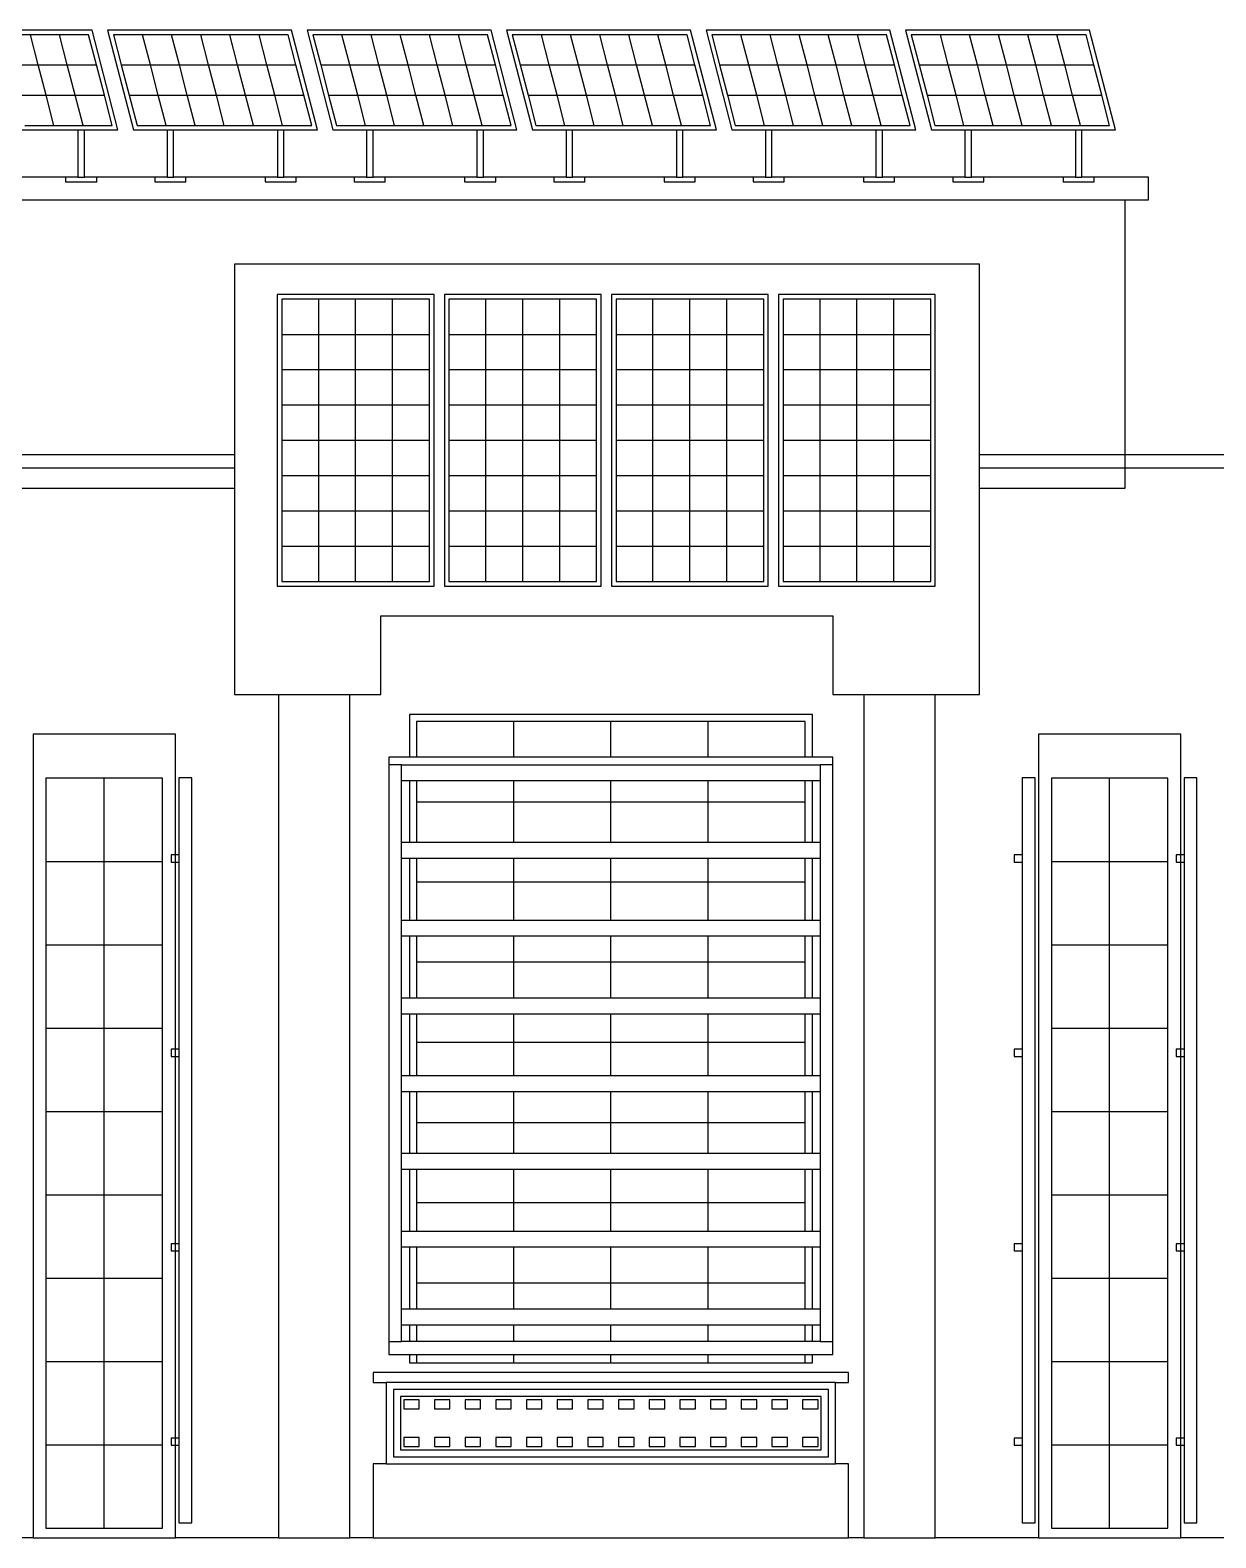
# Model space of a CAD drawing. Header units: inches. Extents: x 312.5 to 338.2, y 87.6 to 105.9.
# Drawn here: x 321.17 to 330.33, y 94.24 to 105.87 of the extents above; entities that cross this region are included whole.
import ezdxf

# ---------------------------------------------------------------- set-up
doc = ezdxf.new("R2010")
doc.units = ezdxf.units.IN
doc.header["$MEASUREMENT"] = 0
for name, color, linetype, lineweight in [('01_ORIGINAL_STRUCTURE', 7, 'Continuous', 25), ('02_ORIGINAL_OPENINGS', 7, 'Continuous', 25), ('03_PHOTOVOLTAIC', 7, 'Continuous', 25), ('04_SOLAR_SHADING', 7, 'Continuous', 25), ('06_BALCONY_RAILS', 7, 'Continuous', 25), ('07_MODERN_ENVELOPE', 7, 'Continuous', 25)]:
    doc.layers.add(name, color=color, linetype=linetype, lineweight=lineweight)

msp = doc.modelspace()

# ---------------------------------------------------------------- linework, layer by layer
at = {"layer": '01_ORIGINAL_STRUCTURE'}
for points in [[(321.235, 105.602), (321.174, 105.835)], [(321.459, 105.602), (321.399, 105.835)], [(322.1, 105.602), (322.039, 105.835)], [(322.325, 105.602), (322.264, 105.835)], [(322.55, 105.602), (322.489, 105.835)], [(322.774, 105.602), (322.714, 105.835)], [(322.999, 105.602), (322.939, 105.835)], [(323.64, 105.602), (323.579, 105.835)], [(323.865, 105.602), (323.804, 105.835)], [(324.09, 105.602), (324.029, 105.835)], [(324.315, 105.602), (324.254, 105.835)], [(324.539, 105.602), (324.479, 105.835)], [(325.18, 105.602), (325.119, 105.835)], [(325.405, 105.602), (325.344, 105.835)], [(325.63, 105.602), (325.569, 105.835)], [(325.854, 105.602), (325.794, 105.835)], [(326.079, 105.602), (326.019, 105.835)], [(326.72, 105.602), (326.659, 105.835)], [(326.945, 105.602), (326.884, 105.835)], [(327.17, 105.602), (327.109, 105.835)], [(327.394, 105.602), (327.334, 105.835)], [(327.619, 105.602), (327.559, 105.835)], [(328.26, 105.602), (328.199, 105.835)], [(328.485, 105.602), (328.424, 105.835)], [(328.71, 105.602), (328.649, 105.835)], [(328.935, 105.602), (328.874, 105.835)], [(329.159, 105.602), (329.099, 105.835)], [(322.835, 105.368), (322.774, 105.602)], [(323.285, 105.368), (323.224, 105.602)], [(323.415, 105.602), (323.476, 105.368)], [(323.701, 105.368), (323.64, 105.602)], [(324.15, 105.368), (324.09, 105.602)], [(324.375, 105.368), (324.315, 105.602)], [(324.6, 105.368), (324.539, 105.602)], [(324.955, 105.602), (325.016, 105.368)], [(325.241, 105.368), (325.18, 105.602)], [(325.466, 105.368), (325.405, 105.602)], [(325.69, 105.368), (325.63, 105.602)], [(325.915, 105.368), (325.854, 105.602)], [(326.14, 105.368), (326.079, 105.602)], [(326.365, 105.368), (326.304, 105.602)], [(327.005, 105.368), (326.945, 105.602)], [(327.905, 105.368), (327.844, 105.602)], [(328.035, 105.602), (328.096, 105.368)], [(328.77, 105.368), (328.71, 105.602)], [(328.995, 105.368), (328.935, 105.602)], [(329.22, 105.368), (329.159, 105.602)], [(321.356, 105.135), (321.295, 105.368)], [(321.581, 105.135), (321.52, 105.368)], [(322.221, 105.135), (322.161, 105.368)], [(322.446, 105.135), (322.385, 105.368)], [(322.671, 105.135), (322.61, 105.368)], [(322.896, 105.135), (322.835, 105.368)], [(323.121, 105.135), (323.06, 105.368)], [(323.761, 105.135), (323.701, 105.368)], [(323.986, 105.135), (323.925, 105.368)], [(324.211, 105.135), (324.15, 105.368)], [(324.436, 105.135), (324.375, 105.368)], [(324.661, 105.135), (324.6, 105.368)], [(325.301, 105.135), (325.241, 105.368)], [(325.526, 105.135), (325.466, 105.368)], [(325.751, 105.135), (325.69, 105.368)], [(325.976, 105.135), (325.915, 105.368)], [(326.201, 105.135), (326.14, 105.368)], [(326.841, 105.135), (326.781, 105.368)], [(327.066, 105.135), (327.005, 105.368)], [(327.291, 105.135), (327.23, 105.368)], [(327.516, 105.135), (327.455, 105.368)], [(327.741, 105.135), (327.68, 105.368)], [(328.381, 105.135), (328.321, 105.368)], [(328.606, 105.135), (328.546, 105.368)], [(328.831, 105.135), (328.77, 105.368)], [(329.056, 105.135), (328.995, 105.368)], [(329.281, 105.135), (329.22, 105.368)], [(320.254, 104.56), (329.625, 104.56)], [(329.625, 102.593), (329.625, 104.56)], [(329.625, 102.493), (329.625, 102.593)], [(328.5, 102.335), (329.625, 102.335), (329.625, 102.493)], [(320.375, 102.335), (322.749, 102.335)]]:
    msp.add_lwpolyline(points, dxfattribs=at)
at = {"layer": '02_ORIGINAL_OPENINGS'}
for points in [[(324.905, 100.535), (324.155, 100.535), (324.155, 100.26)], [(324.905, 100.26), (324.905, 100.535)], [(325.656, 100.535), (324.905, 100.535)], [(325.656, 100.26), (325.656, 100.535)], [(326.406, 100.535), (325.656, 100.535)], [(326.406, 100.26), (326.406, 100.535)], [(327.156, 100.26), (327.156, 100.535), (326.406, 100.535)], [(321.744, 100.097), (321.294, 100.097), (321.294, 99.454)], [(321.744, 99.454), (321.744, 100.097)], [(322.194, 99.454), (322.194, 100.097), (321.744, 100.097)], [(324.155, 100.08), (324.155, 99.916)], [(324.905, 99.916), (324.905, 100.08)], [(325.656, 99.916), (325.656, 100.08)], [(326.406, 99.916), (326.406, 100.08)], [(327.156, 99.916), (327.156, 100.08)], [(329.505, 100.097), (329.056, 100.097), (329.056, 99.454)], [(329.505, 99.454), (329.505, 100.097)], [(329.956, 99.454), (329.956, 100.097), (329.505, 100.097)], [(324.155, 99.916), (324.155, 99.6)], [(324.155, 99.916), (324.905, 99.916)], [(324.905, 99.6), (324.905, 99.916)], [(324.905, 99.916), (325.656, 99.916)], [(325.656, 99.6), (325.656, 99.916)], [(325.656, 99.916), (326.406, 99.916)], [(326.406, 99.6), (326.406, 99.916)], [(326.406, 99.916), (327.156, 99.916)], [(327.156, 99.6), (327.156, 99.916)], [(324.155, 99.48), (324.155, 99.298)], [(324.905, 99.298), (324.905, 99.48)], [(325.656, 99.298), (325.656, 99.48)], [(326.406, 99.298), (326.406, 99.48)], [(327.156, 99.298), (327.156, 99.48)], [(321.294, 99.454), (321.294, 98.811)], [(321.294, 99.454), (321.744, 99.454)], [(321.744, 98.811), (321.744, 99.454)], [(321.744, 99.454), (322.194, 99.454)], [(322.194, 98.811), (322.194, 99.454)], [(329.056, 99.454), (329.056, 98.811)], [(329.056, 99.454), (329.505, 99.454)], [(329.505, 98.811), (329.505, 99.454)], [(329.505, 99.454), (329.956, 99.454)], [(329.956, 98.811), (329.956, 99.454)], [(324.155, 99.298), (324.155, 99)], [(324.155, 99.298), (324.905, 99.298)], [(324.905, 99), (324.905, 99.298)], [(324.905, 99.298), (325.656, 99.298)], [(325.656, 99), (325.656, 99.298)], [(325.656, 99.298), (326.406, 99.298)], [(326.406, 99), (326.406, 99.298)], [(326.406, 99.298), (327.156, 99.298)], [(327.156, 99), (327.156, 99.298)], [(321.294, 98.811), (321.294, 98.168)], [(321.294, 98.811), (321.744, 98.811)], [(321.744, 98.168), (321.744, 98.811)], [(321.744, 98.811), (322.194, 98.811)], [(322.194, 98.168), (322.194, 98.811)], [(324.155, 98.88), (324.155, 98.679)], [(324.905, 98.679), (324.905, 98.88)], [(325.656, 98.679), (325.656, 98.88)], [(326.406, 98.679), (326.406, 98.88)], [(327.156, 98.679), (327.156, 98.88)], [(329.056, 98.811), (329.056, 98.168)], [(329.056, 98.811), (329.505, 98.811)], [(329.505, 98.168), (329.505, 98.811)], [(329.505, 98.811), (329.956, 98.811)], [(329.956, 98.168), (329.956, 98.811)], [(324.155, 98.679), (324.155, 98.4)], [(324.155, 98.679), (324.905, 98.679)], [(324.905, 98.4), (324.905, 98.679)], [(324.905, 98.679), (325.656, 98.679)], [(325.656, 98.4), (325.656, 98.679)], [(325.656, 98.679), (326.406, 98.679)], [(326.406, 98.4), (326.406, 98.679)], [(326.406, 98.679), (327.156, 98.679)], [(327.156, 98.4), (327.156, 98.679)], [(324.155, 98.28), (324.155, 98.06)], [(324.905, 98.06), (324.905, 98.28)], [(325.656, 98.06), (325.656, 98.28)], [(326.406, 98.06), (326.406, 98.28)], [(327.156, 98.06), (327.156, 98.28)], [(321.294, 98.168), (321.294, 97.525)], [(321.294, 98.168), (321.744, 98.168)], [(321.744, 97.525), (321.744, 98.168)], [(321.744, 98.168), (322.194, 98.168)], [(322.194, 97.525), (322.194, 98.168)], [(329.056, 98.168), (329.056, 97.525)], [(329.056, 98.168), (329.505, 98.168)], [(329.505, 97.525), (329.505, 98.168)], [(329.505, 98.168), (329.956, 98.168)], [(329.956, 97.525), (329.956, 98.168)], [(324.155, 98.06), (324.155, 97.8)], [(324.155, 98.06), (324.905, 98.06)], [(324.905, 97.8), (324.905, 98.06)], [(324.905, 98.06), (325.656, 98.06)], [(325.656, 97.8), (325.656, 98.06)], [(325.656, 98.06), (326.406, 98.06)], [(326.406, 97.8), (326.406, 98.06)], [(326.406, 98.06), (327.156, 98.06)], [(327.156, 97.8), (327.156, 98.06)], [(324.155, 97.68), (324.155, 97.441)], [(324.905, 97.441), (324.905, 97.68)], [(325.656, 97.441), (325.656, 97.68)], [(326.406, 97.441), (326.406, 97.68)], [(327.156, 97.441), (327.156, 97.68)], [(321.294, 97.525), (321.294, 96.882)], [(321.294, 97.525), (321.744, 97.525)], [(321.744, 96.882), (321.744, 97.525)], [(321.744, 97.525), (322.194, 97.525)], [(322.194, 96.882), (322.194, 97.525)], [(329.056, 97.525), (329.056, 96.882)], [(329.056, 97.525), (329.505, 97.525)], [(329.505, 96.882), (329.505, 97.525)], [(329.505, 97.525), (329.956, 97.525)], [(329.956, 96.882), (329.956, 97.525)], [(324.155, 97.441), (324.155, 97.2)], [(324.155, 97.441), (324.905, 97.441)], [(324.905, 97.2), (324.905, 97.441)], [(324.905, 97.441), (325.656, 97.441)], [(325.656, 97.2), (325.656, 97.441)], [(325.656, 97.441), (326.406, 97.441)], [(326.406, 97.2), (326.406, 97.441)], [(326.406, 97.441), (327.156, 97.441)], [(327.156, 97.2), (327.156, 97.441)], [(324.155, 97.08), (324.155, 96.823)], [(324.905, 96.823), (324.905, 97.08)], [(325.656, 96.823), (325.656, 97.08)], [(326.406, 96.823), (326.406, 97.08)], [(327.156, 96.823), (327.156, 97.08)], [(321.294, 96.882), (321.294, 96.239)], [(321.294, 96.882), (321.744, 96.882)], [(321.744, 96.239), (321.744, 96.882)], [(321.744, 96.882), (322.194, 96.882)], [(322.194, 96.239), (322.194, 96.882)], [(324.155, 96.823), (324.155, 96.6)], [(324.155, 96.823), (324.905, 96.823)], [(324.905, 96.6), (324.905, 96.823)], [(324.905, 96.823), (325.656, 96.823)], [(325.656, 96.6), (325.656, 96.823)], [(325.656, 96.823), (326.406, 96.823)], [(326.406, 96.6), (326.406, 96.823)], [(326.406, 96.823), (327.156, 96.823)], [(327.156, 96.6), (327.156, 96.823)], [(329.056, 96.882), (329.056, 96.239)], [(329.056, 96.882), (329.505, 96.882)], [(329.505, 96.239), (329.505, 96.882)], [(329.505, 96.882), (329.956, 96.882)], [(329.956, 96.239), (329.956, 96.882)], [(324.155, 96.48), (324.155, 96.204)], [(324.905, 96.204), (324.905, 96.48)], [(325.656, 96.204), (325.656, 96.48)], [(326.406, 96.204), (326.406, 96.48)], [(327.156, 96.204), (327.156, 96.48)], [(321.294, 96.239), (321.294, 95.596)], [(321.294, 96.239), (321.744, 96.239)], [(321.744, 95.596), (321.744, 96.239)], [(321.744, 96.239), (322.194, 96.239)], [(322.194, 95.596), (322.194, 96.239)], [(329.056, 96.239), (329.056, 95.596)], [(329.056, 96.239), (329.505, 96.239)], [(329.505, 95.596), (329.505, 96.239)], [(329.505, 96.239), (329.956, 96.239)], [(329.956, 95.596), (329.956, 96.239)], [(324.155, 96.204), (324.155, 96)], [(324.155, 96.204), (324.905, 96.204)], [(324.905, 96), (324.905, 96.204)], [(324.905, 96.204), (325.656, 96.204)], [(325.656, 96), (325.656, 96.204)], [(325.656, 96.204), (326.406, 96.204)], [(326.406, 96), (326.406, 96.204)], [(326.406, 96.204), (327.156, 96.204)], [(327.156, 96), (327.156, 96.204)], [(324.155, 95.88), (324.155, 95.75)], [(324.905, 95.75), (324.905, 95.88)], [(325.656, 95.75), (325.656, 95.88)], [(326.406, 95.75), (326.406, 95.88)], [(327.156, 95.75), (327.156, 95.88)], [(324.155, 95.65), (324.155, 95.585)], [(324.905, 95.585), (324.905, 95.65)], [(325.656, 95.585), (325.656, 95.65)], [(326.406, 95.585), (326.406, 95.65)], [(327.156, 95.585), (327.156, 95.65)], [(321.294, 95.596), (321.294, 94.953)], [(321.294, 95.596), (321.744, 95.596)], [(321.744, 94.953), (321.744, 95.596)], [(321.744, 95.596), (322.194, 95.596)], [(322.194, 94.953), (322.194, 95.596)], [(324.155, 95.585), (324.905, 95.585)], [(324.905, 95.585), (325.656, 95.585)], [(325.656, 95.585), (326.406, 95.585)], [(326.406, 95.585), (327.156, 95.585)], [(329.056, 95.596), (329.056, 94.953)], [(329.056, 95.596), (329.505, 95.596)], [(329.505, 94.953), (329.505, 95.596)], [(329.505, 95.596), (329.956, 95.596)], [(329.956, 94.953), (329.956, 95.596)], [(321.294, 94.953), (321.744, 94.953)], [(321.294, 94.953), (321.294, 94.31), (321.744, 94.31)], [(321.744, 94.31), (322.194, 94.31), (322.194, 94.953)], [(321.744, 94.31), (321.744, 94.953)], [(321.744, 94.953), (322.194, 94.953)], [(329.056, 94.953), (329.505, 94.953)], [(329.056, 94.953), (329.056, 94.31), (329.505, 94.31)], [(329.505, 94.31), (329.956, 94.31), (329.956, 94.953)], [(329.505, 94.31), (329.505, 94.953)], [(329.505, 94.953), (329.956, 94.953)]]:
    msp.add_lwpolyline(points, dxfattribs=at)
at = {"layer": '03_PHOTOVOLTAIC'}
for points in [[(321.591, 105.1), (321.85, 105.1), (321.65, 105.87), (320.23, 105.87), (320.43, 105.1), (320.689, 105.1)], [(321.174, 105.835), (320.949, 105.835)], [(321.399, 105.835), (321.174, 105.835)], [(321.684, 105.602), (321.623, 105.835), (321.399, 105.835)], [(323.131, 105.1), (323.39, 105.1), (323.19, 105.87), (321.77, 105.87), (321.97, 105.1), (322.229, 105.1)], [(322.039, 105.835), (321.815, 105.835), (321.875, 105.602)], [(322.264, 105.835), (322.039, 105.835)], [(322.489, 105.835), (322.264, 105.835)], [(322.714, 105.835), (322.489, 105.835)], [(322.939, 105.835), (322.714, 105.835)], [(323.224, 105.602), (323.163, 105.835), (322.939, 105.835)], [(324.671, 105.1), (324.93, 105.1), (324.73, 105.87), (323.31, 105.87), (323.51, 105.1), (323.769, 105.1)], [(323.579, 105.835), (323.354, 105.835), (323.415, 105.602)], [(323.804, 105.835), (323.579, 105.835)], [(324.029, 105.835), (323.804, 105.835)], [(324.254, 105.835), (324.029, 105.835)], [(324.479, 105.835), (324.254, 105.835)], [(324.764, 105.602), (324.704, 105.835), (324.479, 105.835)], [(326.211, 105.1), (326.47, 105.1), (326.27, 105.87), (324.85, 105.87), (325.05, 105.1), (325.309, 105.1)], [(325.119, 105.835), (324.894, 105.835), (324.955, 105.602)], [(325.344, 105.835), (325.119, 105.835)], [(325.569, 105.835), (325.344, 105.835)], [(325.794, 105.835), (325.569, 105.835)], [(326.019, 105.835), (325.794, 105.835)], [(326.304, 105.602), (326.243, 105.835), (326.019, 105.835)], [(327.751, 105.1), (328.01, 105.1), (327.81, 105.87), (326.39, 105.87), (326.59, 105.1), (326.849, 105.1)], [(326.659, 105.835), (326.435, 105.835), (326.495, 105.602)], [(326.884, 105.835), (326.659, 105.835)], [(327.109, 105.835), (326.884, 105.835)], [(327.334, 105.835), (327.109, 105.835)], [(327.559, 105.835), (327.334, 105.835)], [(327.844, 105.602), (327.784, 105.835), (327.559, 105.835)], [(329.291, 105.1), (329.55, 105.1), (329.35, 105.87), (327.93, 105.87), (328.13, 105.1), (328.389, 105.1)], [(328.199, 105.835), (327.974, 105.835), (328.035, 105.602)], [(328.424, 105.835), (328.199, 105.835)], [(328.649, 105.835), (328.424, 105.835)], [(328.874, 105.835), (328.649, 105.835)], [(329.099, 105.835), (328.874, 105.835)], [(329.384, 105.602), (329.324, 105.835), (329.099, 105.835)], [(321.01, 105.602), (321.235, 105.602)], [(321.235, 105.602), (321.459, 105.602)], [(321.295, 105.368), (321.235, 105.602)], [(321.459, 105.602), (321.684, 105.602)], [(321.52, 105.368), (321.459, 105.602)], [(321.745, 105.368), (321.684, 105.602)], [(321.875, 105.602), (322.1, 105.602)], [(321.875, 105.602), (321.936, 105.368)], [(322.1, 105.602), (322.325, 105.602)], [(322.161, 105.368), (322.1, 105.602)], [(322.325, 105.602), (322.55, 105.602)], [(322.385, 105.368), (322.325, 105.602)], [(322.55, 105.602), (322.774, 105.602)], [(322.61, 105.368), (322.55, 105.602)], [(322.774, 105.602), (322.999, 105.602)], [(322.999, 105.602), (323.224, 105.602)], [(323.06, 105.368), (322.999, 105.602)], [(323.415, 105.602), (323.64, 105.602)], [(323.64, 105.602), (323.865, 105.602)], [(323.865, 105.602), (324.09, 105.602)], [(323.925, 105.368), (323.865, 105.602)], [(324.09, 105.602), (324.315, 105.602)], [(324.315, 105.602), (324.539, 105.602)], [(324.539, 105.602), (324.764, 105.602)], [(324.825, 105.368), (324.764, 105.602)], [(324.955, 105.602), (325.18, 105.602)], [(325.18, 105.602), (325.405, 105.602)], [(325.405, 105.602), (325.63, 105.602)], [(325.63, 105.602), (325.854, 105.602)], [(325.854, 105.602), (326.079, 105.602)], [(326.079, 105.602), (326.304, 105.602)], [(326.495, 105.602), (326.72, 105.602)], [(326.495, 105.602), (326.556, 105.368)], [(326.72, 105.602), (326.945, 105.602)], [(326.781, 105.368), (326.72, 105.602)], [(326.945, 105.602), (327.17, 105.602)], [(327.17, 105.602), (327.394, 105.602)], [(327.23, 105.368), (327.17, 105.602)], [(327.394, 105.602), (327.619, 105.602)], [(327.455, 105.368), (327.394, 105.602)], [(327.619, 105.602), (327.844, 105.602)], [(327.68, 105.368), (327.619, 105.602)], [(328.035, 105.602), (328.26, 105.602)], [(328.26, 105.602), (328.485, 105.602)], [(328.321, 105.368), (328.26, 105.602)], [(328.485, 105.602), (328.71, 105.602)], [(328.546, 105.368), (328.485, 105.602)], [(328.71, 105.602), (328.935, 105.602)], [(328.935, 105.602), (329.159, 105.602)], [(329.159, 105.602), (329.384, 105.602)], [(329.445, 105.368), (329.384, 105.602)], [(321.07, 105.368), (321.295, 105.368)], [(321.295, 105.368), (321.52, 105.368)], [(321.52, 105.368), (321.745, 105.368)], [(321.581, 105.135), (321.805, 105.135), (321.745, 105.368)], [(321.936, 105.368), (322.161, 105.368)], [(321.936, 105.368), (321.997, 105.135), (322.221, 105.135)], [(322.161, 105.368), (322.385, 105.368)], [(322.385, 105.368), (322.61, 105.368)], [(322.61, 105.368), (322.835, 105.368)], [(322.835, 105.368), (323.06, 105.368)], [(323.06, 105.368), (323.285, 105.368)], [(323.121, 105.135), (323.346, 105.135), (323.285, 105.368)], [(323.476, 105.368), (323.701, 105.368)], [(323.476, 105.368), (323.536, 105.135), (323.761, 105.135)], [(323.701, 105.368), (323.925, 105.368)], [(323.925, 105.368), (324.15, 105.368)], [(324.15, 105.368), (324.375, 105.368)], [(324.375, 105.368), (324.6, 105.368)], [(324.6, 105.368), (324.825, 105.368)], [(324.661, 105.135), (324.885, 105.135), (324.825, 105.368)], [(325.016, 105.368), (325.241, 105.368)], [(325.016, 105.368), (325.077, 105.135), (325.301, 105.135)], [(325.241, 105.368), (325.466, 105.368)], [(325.466, 105.368), (325.69, 105.368)], [(325.69, 105.368), (325.915, 105.368)], [(325.915, 105.368), (326.14, 105.368)], [(326.14, 105.368), (326.365, 105.368)], [(326.201, 105.135), (326.425, 105.135), (326.365, 105.368)], [(326.556, 105.368), (326.781, 105.368)], [(326.556, 105.368), (326.616, 105.135), (326.841, 105.135)], [(326.781, 105.368), (327.005, 105.368)], [(327.005, 105.368), (327.23, 105.368)], [(327.23, 105.368), (327.455, 105.368)], [(327.455, 105.368), (327.68, 105.368)], [(327.68, 105.368), (327.905, 105.368)], [(327.741, 105.135), (327.966, 105.135), (327.905, 105.368)], [(328.096, 105.368), (328.321, 105.368)], [(328.096, 105.368), (328.156, 105.135), (328.381, 105.135)], [(328.321, 105.368), (328.546, 105.368)], [(328.546, 105.368), (328.77, 105.368)], [(328.77, 105.368), (328.995, 105.368)], [(328.995, 105.368), (329.22, 105.368)], [(329.22, 105.368), (329.445, 105.368)], [(329.281, 105.135), (329.505, 105.135), (329.445, 105.368)], [(320.739, 105.1), (321.541, 105.1)], [(321.131, 105.135), (321.356, 105.135)], [(321.356, 105.135), (321.581, 105.135)], [(321.541, 105.1), (321.541, 104.735)], [(321.541, 105.1), (321.591, 105.1)], [(321.591, 104.735), (321.591, 105.1)], [(322.221, 105.135), (322.446, 105.135)], [(322.229, 105.1), (322.229, 104.735)], [(322.229, 105.1), (322.279, 105.1)], [(322.279, 104.735), (322.279, 105.1)], [(322.279, 105.1), (323.081, 105.1)], [(322.446, 105.135), (322.671, 105.135)], [(322.671, 105.135), (322.896, 105.135)], [(322.896, 105.135), (323.121, 105.135)], [(323.081, 105.1), (323.081, 104.735)], [(323.081, 105.1), (323.131, 105.1)], [(323.131, 104.735), (323.131, 105.1)], [(323.761, 105.135), (323.986, 105.135)], [(323.769, 105.1), (323.769, 104.735)], [(323.769, 105.1), (323.819, 105.1)], [(323.819, 104.735), (323.819, 105.1)], [(323.819, 105.1), (324.621, 105.1)], [(323.986, 105.135), (324.211, 105.135)], [(324.211, 105.135), (324.436, 105.135)], [(324.436, 105.135), (324.661, 105.135)], [(324.621, 105.1), (324.621, 104.735)], [(324.621, 105.1), (324.671, 105.1)], [(324.671, 104.735), (324.671, 105.1)], [(325.301, 105.135), (325.526, 105.135)], [(325.309, 105.1), (325.309, 104.735)], [(325.309, 105.1), (325.359, 105.1)], [(325.359, 104.735), (325.359, 105.1)], [(325.359, 105.1), (326.161, 105.1)], [(325.526, 105.135), (325.751, 105.135)], [(325.751, 105.135), (325.976, 105.135)], [(325.976, 105.135), (326.201, 105.135)], [(326.161, 105.1), (326.161, 104.735)], [(326.161, 105.1), (326.211, 105.1)], [(326.211, 104.735), (326.211, 105.1)], [(326.841, 105.135), (327.066, 105.135)], [(326.849, 105.1), (326.849, 104.735)], [(326.849, 105.1), (326.899, 105.1)], [(326.899, 104.735), (326.899, 105.1)], [(326.899, 105.1), (327.701, 105.1)], [(327.066, 105.135), (327.291, 105.135)], [(327.291, 105.135), (327.516, 105.135)], [(327.516, 105.135), (327.741, 105.135)], [(327.701, 105.1), (327.701, 104.735)], [(327.701, 105.1), (327.751, 105.1)], [(327.751, 104.735), (327.751, 105.1)], [(328.381, 105.135), (328.606, 105.135)], [(328.389, 105.1), (328.389, 104.735)], [(328.389, 105.1), (328.439, 105.1)], [(328.439, 104.735), (328.439, 105.1)], [(328.439, 105.1), (329.241, 105.1)], [(328.606, 105.135), (328.831, 105.135)], [(328.831, 105.135), (329.056, 105.135)], [(329.056, 105.135), (329.281, 105.135)], [(329.241, 105.1), (329.241, 104.735)], [(329.241, 105.1), (329.291, 105.1)], [(329.291, 104.735), (329.291, 105.1)], [(321.541, 104.735), (321.446, 104.735)], [(321.446, 104.735), (321.446, 104.7), (321.686, 104.7), (321.686, 104.735)], [(321.541, 104.735), (321.591, 104.735)], [(321.686, 104.735), (321.591, 104.735)], [(322.229, 104.735), (322.134, 104.735)], [(322.134, 104.735), (322.134, 104.7), (322.374, 104.7), (322.374, 104.735)], [(322.229, 104.735), (322.279, 104.735)], [(322.374, 104.735), (322.279, 104.735)], [(323.081, 104.735), (322.986, 104.735)], [(322.986, 104.735), (322.986, 104.7), (323.226, 104.7), (323.226, 104.735)], [(323.081, 104.735), (323.131, 104.735)], [(323.226, 104.735), (323.131, 104.735)], [(323.769, 104.735), (323.674, 104.735)], [(323.674, 104.735), (323.674, 104.7), (323.914, 104.7), (323.914, 104.735)], [(323.769, 104.735), (323.819, 104.735)], [(323.914, 104.735), (323.819, 104.735)], [(324.621, 104.735), (324.526, 104.735)], [(324.526, 104.735), (324.526, 104.7), (324.766, 104.7), (324.766, 104.735)], [(324.621, 104.735), (324.671, 104.735)], [(324.766, 104.735), (324.671, 104.735)], [(325.309, 104.735), (325.214, 104.735)], [(325.214, 104.735), (325.214, 104.7), (325.454, 104.7), (325.454, 104.735)], [(325.309, 104.735), (325.359, 104.735)], [(325.454, 104.735), (325.359, 104.735)], [(326.161, 104.735), (326.066, 104.735)], [(326.066, 104.735), (326.066, 104.7), (326.306, 104.7), (326.306, 104.735)], [(326.161, 104.735), (326.211, 104.735)], [(326.306, 104.735), (326.211, 104.735)], [(326.849, 104.735), (326.754, 104.735)], [(326.754, 104.735), (326.754, 104.7), (326.994, 104.7), (326.994, 104.735)], [(326.849, 104.735), (326.899, 104.735)], [(326.994, 104.735), (326.899, 104.735)], [(327.701, 104.735), (327.606, 104.735)], [(327.606, 104.735), (327.606, 104.7), (327.846, 104.7), (327.846, 104.735)], [(327.701, 104.735), (327.751, 104.735)], [(327.846, 104.735), (327.751, 104.735)], [(328.389, 104.735), (328.294, 104.735)], [(328.294, 104.735), (328.294, 104.7), (328.534, 104.7), (328.534, 104.735)], [(328.389, 104.735), (328.439, 104.735)], [(328.534, 104.735), (328.439, 104.735)], [(329.241, 104.735), (329.146, 104.735)], [(329.146, 104.735), (329.146, 104.7), (329.386, 104.7), (329.386, 104.735)], [(329.241, 104.735), (329.291, 104.735)], [(329.386, 104.735), (329.291, 104.735)], [(323.4, 103.795), (323.115, 103.795), (323.115, 103.522)], [(323.4, 103.522), (323.4, 103.795)], [(323.685, 103.795), (323.4, 103.795)], [(323.685, 103.522), (323.685, 103.795)], [(323.97, 103.795), (323.685, 103.795)], [(323.97, 103.522), (323.97, 103.795)], [(324.255, 103.522), (324.255, 103.795), (323.97, 103.795)], [(324.69, 103.795), (324.405, 103.795), (324.405, 103.522)], [(324.69, 103.522), (324.69, 103.795)], [(324.975, 103.795), (324.69, 103.795)], [(324.975, 103.522), (324.975, 103.795)], [(325.26, 103.795), (324.975, 103.795)], [(325.26, 103.522), (325.26, 103.795)], [(325.545, 103.522), (325.545, 103.795), (325.26, 103.795)], [(325.98, 103.795), (325.695, 103.795), (325.695, 103.522)], [(325.98, 103.522), (325.98, 103.795)], [(326.265, 103.795), (325.98, 103.795)], [(326.265, 103.522), (326.265, 103.795)], [(326.55, 103.795), (326.265, 103.795)], [(326.55, 103.522), (326.55, 103.795)], [(326.835, 103.522), (326.835, 103.795), (326.55, 103.795)], [(327.27, 103.795), (326.985, 103.795), (326.985, 103.522)], [(327.27, 103.522), (327.27, 103.795)], [(327.555, 103.795), (327.27, 103.795)], [(327.555, 103.522), (327.555, 103.795)], [(327.84, 103.795), (327.555, 103.795)], [(327.84, 103.522), (327.84, 103.795)], [(328.125, 103.522), (328.125, 103.795), (327.84, 103.795)], [(323.115, 103.522), (323.115, 103.25)], [(323.115, 103.522), (323.4, 103.522)], [(323.4, 103.25), (323.4, 103.522)], [(323.4, 103.522), (323.685, 103.522)], [(323.685, 103.25), (323.685, 103.522)], [(323.685, 103.522), (323.97, 103.522)], [(323.97, 103.25), (323.97, 103.522)], [(323.97, 103.522), (324.255, 103.522)], [(324.255, 103.25), (324.255, 103.522)], [(324.405, 103.522), (324.405, 103.25)], [(324.405, 103.522), (324.69, 103.522)], [(324.69, 103.25), (324.69, 103.522)], [(324.69, 103.522), (324.975, 103.522)], [(324.975, 103.25), (324.975, 103.522)], [(324.975, 103.522), (325.26, 103.522)], [(325.26, 103.25), (325.26, 103.522)], [(325.26, 103.522), (325.545, 103.522)], [(325.545, 103.25), (325.545, 103.522)], [(325.695, 103.522), (325.695, 103.25)], [(325.695, 103.522), (325.98, 103.522)], [(325.98, 103.25), (325.98, 103.522)], [(325.98, 103.522), (326.265, 103.522)], [(326.265, 103.25), (326.265, 103.522)], [(326.265, 103.522), (326.55, 103.522)], [(326.55, 103.25), (326.55, 103.522)], [(326.55, 103.522), (326.835, 103.522)], [(326.835, 103.25), (326.835, 103.522)], [(326.985, 103.522), (326.985, 103.25)], [(326.985, 103.522), (327.27, 103.522)], [(327.27, 103.25), (327.27, 103.522)], [(327.27, 103.522), (327.555, 103.522)], [(327.555, 103.25), (327.555, 103.522)], [(327.555, 103.522), (327.84, 103.522)], [(327.84, 103.25), (327.84, 103.522)], [(327.84, 103.522), (328.125, 103.522)], [(328.125, 103.25), (328.125, 103.522)], [(323.115, 103.25), (323.115, 102.978)], [(323.115, 103.25), (323.4, 103.25)], [(323.4, 102.978), (323.4, 103.25)], [(323.4, 103.25), (323.685, 103.25)], [(323.685, 102.978), (323.685, 103.25)], [(323.685, 103.25), (323.97, 103.25)], [(323.97, 102.978), (323.97, 103.25)], [(323.97, 103.25), (324.255, 103.25)], [(324.255, 102.978), (324.255, 103.25)], [(324.405, 103.25), (324.405, 102.978)], [(324.405, 103.25), (324.69, 103.25)], [(324.69, 102.978), (324.69, 103.25)], [(324.69, 103.25), (324.975, 103.25)], [(324.975, 102.978), (324.975, 103.25)], [(324.975, 103.25), (325.26, 103.25)], [(325.26, 102.978), (325.26, 103.25)], [(325.26, 103.25), (325.545, 103.25)], [(325.545, 102.978), (325.545, 103.25)], [(325.695, 103.25), (325.695, 102.978)], [(325.695, 103.25), (325.98, 103.25)], [(325.98, 102.978), (325.98, 103.25)], [(325.98, 103.25), (326.265, 103.25)], [(326.265, 102.978), (326.265, 103.25)], [(326.265, 103.25), (326.55, 103.25)], [(326.55, 102.978), (326.55, 103.25)], [(326.55, 103.25), (326.835, 103.25)], [(326.835, 102.978), (326.835, 103.25)], [(326.985, 103.25), (326.985, 102.978)], [(326.985, 103.25), (327.27, 103.25)], [(327.27, 102.978), (327.27, 103.25)], [(327.27, 103.25), (327.555, 103.25)], [(327.555, 102.978), (327.555, 103.25)], [(327.555, 103.25), (327.84, 103.25)], [(327.84, 102.978), (327.84, 103.25)], [(327.84, 103.25), (328.125, 103.25)], [(328.125, 102.978), (328.125, 103.25)], [(323.115, 102.978), (323.115, 102.705)], [(323.115, 102.978), (323.4, 102.978)], [(323.4, 102.705), (323.4, 102.978)], [(323.4, 102.978), (323.685, 102.978)], [(323.685, 102.705), (323.685, 102.978)], [(323.685, 102.978), (323.97, 102.978)], [(323.97, 102.705), (323.97, 102.978)], [(323.97, 102.978), (324.255, 102.978)], [(324.255, 102.705), (324.255, 102.978)], [(324.405, 102.978), (324.405, 102.705)], [(324.405, 102.978), (324.69, 102.978)], [(324.69, 102.705), (324.69, 102.978)], [(324.69, 102.978), (324.975, 102.978)], [(324.975, 102.705), (324.975, 102.978)], [(324.975, 102.978), (325.26, 102.978)], [(325.26, 102.705), (325.26, 102.978)], [(325.26, 102.978), (325.545, 102.978)], [(325.545, 102.705), (325.545, 102.978)], [(325.695, 102.978), (325.695, 102.705)], [(325.695, 102.978), (325.98, 102.978)], [(325.98, 102.705), (325.98, 102.978)], [(325.98, 102.978), (326.265, 102.978)], [(326.265, 102.705), (326.265, 102.978)], [(326.265, 102.978), (326.55, 102.978)], [(326.55, 102.705), (326.55, 102.978)], [(326.55, 102.978), (326.835, 102.978)], [(326.835, 102.705), (326.835, 102.978)], [(326.985, 102.978), (326.985, 102.705)], [(326.985, 102.978), (327.27, 102.978)], [(327.27, 102.705), (327.27, 102.978)], [(327.27, 102.978), (327.555, 102.978)], [(327.555, 102.705), (327.555, 102.978)], [(327.555, 102.978), (327.84, 102.978)], [(327.84, 102.705), (327.84, 102.978)], [(327.84, 102.978), (328.125, 102.978)], [(328.125, 102.705), (328.125, 102.978)], [(323.115, 102.705), (323.115, 102.433)], [(323.115, 102.705), (323.4, 102.705)], [(323.4, 102.433), (323.4, 102.705)], [(323.4, 102.705), (323.685, 102.705)], [(323.685, 102.433), (323.685, 102.705)], [(323.685, 102.705), (323.97, 102.705)], [(323.97, 102.433), (323.97, 102.705)], [(323.97, 102.705), (324.255, 102.705)], [(324.255, 102.433), (324.255, 102.705)], [(324.405, 102.705), (324.405, 102.433)], [(324.405, 102.705), (324.69, 102.705)], [(324.69, 102.433), (324.69, 102.705)], [(324.69, 102.705), (324.975, 102.705)], [(324.975, 102.433), (324.975, 102.705)], [(324.975, 102.705), (325.26, 102.705)], [(325.26, 102.433), (325.26, 102.705)], [(325.26, 102.705), (325.545, 102.705)], [(325.545, 102.433), (325.545, 102.705)], [(325.695, 102.705), (325.695, 102.433)], [(325.695, 102.705), (325.98, 102.705)], [(325.98, 102.433), (325.98, 102.705)], [(325.98, 102.705), (326.265, 102.705)], [(326.265, 102.433), (326.265, 102.705)], [(326.265, 102.705), (326.55, 102.705)], [(326.55, 102.433), (326.55, 102.705)], [(326.55, 102.705), (326.835, 102.705)], [(326.835, 102.433), (326.835, 102.705)], [(326.985, 102.705), (326.985, 102.433)], [(326.985, 102.705), (327.27, 102.705)], [(327.27, 102.433), (327.27, 102.705)], [(327.27, 102.705), (327.555, 102.705)], [(327.555, 102.433), (327.555, 102.705)], [(327.555, 102.705), (327.84, 102.705)], [(327.84, 102.433), (327.84, 102.705)], [(327.84, 102.705), (328.125, 102.705)], [(328.125, 102.433), (328.125, 102.705)], [(323.115, 102.433), (323.115, 102.16)], [(323.115, 102.433), (323.4, 102.433)], [(323.4, 102.16), (323.4, 102.433)], [(323.4, 102.433), (323.685, 102.433)], [(323.685, 102.16), (323.685, 102.433)], [(323.685, 102.433), (323.97, 102.433)], [(323.97, 102.16), (323.97, 102.433)], [(323.97, 102.433), (324.255, 102.433)], [(324.255, 102.16), (324.255, 102.433)], [(324.405, 102.433), (324.405, 102.16)], [(324.405, 102.433), (324.69, 102.433)], [(324.69, 102.16), (324.69, 102.433)], [(324.69, 102.433), (324.975, 102.433)], [(324.975, 102.16), (324.975, 102.433)], [(324.975, 102.433), (325.26, 102.433)], [(325.26, 102.16), (325.26, 102.433)], [(325.26, 102.433), (325.545, 102.433)], [(325.545, 102.16), (325.545, 102.433)], [(325.695, 102.433), (325.695, 102.16)], [(325.695, 102.433), (325.98, 102.433)], [(325.98, 102.16), (325.98, 102.433)], [(325.98, 102.433), (326.265, 102.433)], [(326.265, 102.16), (326.265, 102.433)], [(326.265, 102.433), (326.55, 102.433)], [(326.55, 102.16), (326.55, 102.433)], [(326.55, 102.433), (326.835, 102.433)], [(326.835, 102.16), (326.835, 102.433)], [(326.985, 102.433), (326.985, 102.16)], [(326.985, 102.433), (327.27, 102.433)], [(327.27, 102.16), (327.27, 102.433)], [(327.27, 102.433), (327.555, 102.433)], [(327.555, 102.16), (327.555, 102.433)], [(327.555, 102.433), (327.84, 102.433)], [(327.84, 102.16), (327.84, 102.433)], [(327.84, 102.433), (328.125, 102.433)], [(328.125, 102.16), (328.125, 102.433)], [(323.115, 102.16), (323.115, 101.888)], [(323.115, 102.16), (323.4, 102.16)], [(323.4, 101.888), (323.4, 102.16)], [(323.4, 102.16), (323.685, 102.16)], [(323.685, 101.888), (323.685, 102.16)], [(323.685, 102.16), (323.97, 102.16)], [(323.97, 101.888), (323.97, 102.16)], [(323.97, 102.16), (324.255, 102.16)], [(324.255, 101.888), (324.255, 102.16)], [(324.405, 102.16), (324.405, 101.888)], [(324.405, 102.16), (324.69, 102.16)], [(324.69, 101.888), (324.69, 102.16)], [(324.69, 102.16), (324.975, 102.16)], [(324.975, 101.888), (324.975, 102.16)], [(324.975, 102.16), (325.26, 102.16)], [(325.26, 101.888), (325.26, 102.16)], [(325.26, 102.16), (325.545, 102.16)], [(325.545, 101.888), (325.545, 102.16)], [(325.695, 102.16), (325.695, 101.888)], [(325.695, 102.16), (325.98, 102.16)], [(325.98, 101.888), (325.98, 102.16)], [(325.98, 102.16), (326.265, 102.16)], [(326.265, 101.888), (326.265, 102.16)], [(326.265, 102.16), (326.55, 102.16)], [(326.55, 101.888), (326.55, 102.16)], [(326.55, 102.16), (326.835, 102.16)], [(326.835, 101.888), (326.835, 102.16)], [(326.985, 102.16), (326.985, 101.888)], [(326.985, 102.16), (327.27, 102.16)], [(327.27, 101.888), (327.27, 102.16)], [(327.27, 102.16), (327.555, 102.16)], [(327.555, 101.888), (327.555, 102.16)], [(327.555, 102.16), (327.84, 102.16)], [(327.84, 101.888), (327.84, 102.16)], [(327.84, 102.16), (328.125, 102.16)], [(328.125, 101.888), (328.125, 102.16)], [(323.115, 101.888), (323.4, 101.888)], [(323.115, 101.888), (323.115, 101.615), (323.4, 101.615)], [(323.4, 101.615), (323.4, 101.888)], [(323.4, 101.888), (323.685, 101.888)], [(323.685, 101.615), (323.685, 101.888)], [(323.685, 101.888), (323.97, 101.888)], [(323.97, 101.615), (324.255, 101.615), (324.255, 101.888)], [(323.97, 101.615), (323.97, 101.888)], [(323.97, 101.888), (324.255, 101.888)], [(324.405, 101.888), (324.69, 101.888)], [(324.405, 101.888), (324.405, 101.615), (324.69, 101.615)], [(324.69, 101.615), (324.69, 101.888)], [(324.69, 101.888), (324.975, 101.888)], [(324.975, 101.615), (324.975, 101.888)], [(324.975, 101.888), (325.26, 101.888)], [(325.26, 101.615), (325.545, 101.615), (325.545, 101.888)], [(325.26, 101.615), (325.26, 101.888)], [(325.26, 101.888), (325.545, 101.888)], [(325.695, 101.888), (325.98, 101.888)], [(325.695, 101.888), (325.695, 101.615), (325.98, 101.615)], [(325.98, 101.615), (325.98, 101.888)], [(325.98, 101.888), (326.265, 101.888)], [(326.265, 101.615), (326.265, 101.888)], [(326.265, 101.888), (326.55, 101.888)], [(326.55, 101.615), (326.835, 101.615), (326.835, 101.888)], [(326.55, 101.615), (326.55, 101.888)], [(326.55, 101.888), (326.835, 101.888)], [(326.985, 101.888), (327.27, 101.888)], [(326.985, 101.888), (326.985, 101.615), (327.27, 101.615)], [(327.27, 101.615), (327.27, 101.888)], [(327.27, 101.888), (327.555, 101.888)], [(327.555, 101.615), (327.555, 101.888)], [(327.555, 101.888), (327.84, 101.888)], [(327.84, 101.615), (328.125, 101.615), (328.125, 101.888)], [(327.84, 101.615), (327.84, 101.888)], [(327.84, 101.888), (328.125, 101.888)], [(323.4, 101.615), (323.685, 101.615)], [(323.685, 101.615), (323.97, 101.615)], [(324.69, 101.615), (324.975, 101.615)], [(324.975, 101.615), (325.26, 101.615)], [(325.98, 101.615), (326.265, 101.615)], [(326.265, 101.615), (326.55, 101.615)], [(327.27, 101.615), (327.555, 101.615)], [(327.555, 101.615), (327.84, 101.615)]]:
    msp.add_lwpolyline(points, dxfattribs=at)
for points in [[(323.08, 101.58), (324.29, 101.58), (324.29, 103.83), (323.08, 103.83)], [(324.37, 101.58), (325.58, 101.58), (325.58, 103.83), (324.37, 103.83)], [(325.66, 101.58), (326.87, 101.58), (326.87, 103.83), (325.66, 103.83)], [(326.95, 101.58), (328.16, 101.58), (328.16, 103.83), (326.95, 103.83)]]:
    msp.add_lwpolyline(points, close=True, dxfattribs=at)
at = {"layer": '04_SOLAR_SHADING'}
for points in [[(324.1, 100.26), (323.94, 100.26), (323.94, 100.2)], [(323.94, 100.2), (323.94, 95.75)], [(324.04, 100.2), (323.94, 100.2)], [(324.04, 100.08), (324.04, 100.2)], [(324.04, 100.2), (327.27, 100.2)], [(324.155, 100.26), (324.1, 100.26)], [(324.905, 100.26), (324.155, 100.26)], [(325.656, 100.26), (324.905, 100.26)], [(326.406, 100.26), (325.656, 100.26)], [(327.156, 100.26), (326.406, 100.26)], [(327.211, 100.26), (327.156, 100.26)], [(327.37, 100.2), (327.37, 100.26), (327.211, 100.26)], [(327.27, 100.2), (327.27, 100.08)], [(327.37, 100.2), (327.27, 100.2)], [(327.37, 95.75), (327.37, 100.2)], [(322.32, 94.95), (322.32, 94.35), (322.42, 94.35), (322.42, 100.1), (322.32, 100.1), (322.32, 99.505)], [(324.04, 99.6), (324.04, 100.08)], [(324.04, 100.08), (324.1, 100.08)], [(324.1, 100.08), (324.155, 100.08)], [(324.155, 100.08), (324.905, 100.08)], [(324.905, 100.08), (325.656, 100.08)], [(325.656, 100.08), (326.406, 100.08)], [(326.406, 100.08), (327.156, 100.08)], [(327.156, 100.08), (327.211, 100.08)], [(327.211, 100.08), (327.27, 100.08)], [(327.27, 100.08), (327.27, 99.6)], [(328.83, 94.95), (328.83, 94.35), (328.93, 94.35), (328.93, 100.1), (328.83, 100.1), (328.83, 99.505)], [(330.08, 94.95), (330.08, 94.35), (330.18, 94.35), (330.18, 100.1), (330.08, 100.1), (330.08, 99.505)], [(324.04, 99.48), (324.04, 99.6)], [(324.1, 99.6), (324.04, 99.6)], [(324.155, 99.6), (324.1, 99.6)], [(324.905, 99.6), (324.155, 99.6)], [(325.656, 99.6), (324.905, 99.6)], [(326.406, 99.6), (325.656, 99.6)], [(327.156, 99.6), (326.406, 99.6)], [(327.211, 99.6), (327.156, 99.6)], [(327.27, 99.6), (327.211, 99.6)], [(327.27, 99.6), (327.27, 99.48)], [(322.294, 99.505), (322.26, 99.505), (322.26, 99.45), (322.294, 99.45)], [(322.32, 99.505), (322.294, 99.505)], [(322.32, 99.505), (322.32, 99.45)], [(324.04, 99), (324.04, 99.48)], [(324.04, 99.48), (324.1, 99.48)], [(324.1, 99.48), (324.155, 99.48)], [(324.155, 99.48), (324.905, 99.48)], [(324.905, 99.48), (325.656, 99.48)], [(325.656, 99.48), (326.406, 99.48)], [(326.406, 99.48), (327.156, 99.48)], [(327.156, 99.48), (327.211, 99.48)], [(327.211, 99.48), (327.27, 99.48)], [(327.27, 99.48), (327.27, 99)], [(328.83, 99.505), (328.77, 99.505), (328.77, 99.45), (328.83, 99.45)], [(328.83, 99.505), (328.83, 99.45)], [(330.056, 99.505), (330.02, 99.505), (330.02, 99.45), (330.056, 99.45)], [(330.08, 99.505), (330.056, 99.505)], [(330.08, 99.505), (330.08, 99.45)], [(322.294, 99.45), (322.32, 99.45)], [(322.32, 99.45), (322.32, 98.005)], [(328.83, 99.45), (328.83, 98.005)], [(330.056, 99.45), (330.08, 99.45)], [(330.08, 99.45), (330.08, 98.005)], [(324.04, 98.88), (324.04, 99)], [(324.1, 99), (324.04, 99)], [(324.155, 99), (324.1, 99)], [(324.905, 99), (324.155, 99)], [(325.656, 99), (324.905, 99)], [(326.406, 99), (325.656, 99)], [(327.156, 99), (326.406, 99)], [(327.211, 99), (327.156, 99)], [(327.27, 99), (327.211, 99)], [(327.27, 99), (327.27, 98.88)], [(324.04, 98.4), (324.04, 98.88)], [(324.04, 98.88), (324.1, 98.88)], [(324.1, 98.88), (324.155, 98.88)], [(324.155, 98.88), (324.905, 98.88)], [(324.905, 98.88), (325.656, 98.88)], [(325.656, 98.88), (326.406, 98.88)], [(326.406, 98.88), (327.156, 98.88)], [(327.156, 98.88), (327.211, 98.88)], [(327.211, 98.88), (327.27, 98.88)], [(327.27, 98.88), (327.27, 98.4)], [(324.04, 98.28), (324.04, 98.4)], [(324.1, 98.4), (324.04, 98.4)], [(324.155, 98.4), (324.1, 98.4)], [(324.905, 98.4), (324.155, 98.4)], [(325.656, 98.4), (324.905, 98.4)], [(326.406, 98.4), (325.656, 98.4)], [(327.156, 98.4), (326.406, 98.4)], [(327.211, 98.4), (327.156, 98.4)], [(327.27, 98.4), (327.211, 98.4)], [(327.27, 98.4), (327.27, 98.28)], [(324.04, 97.8), (324.04, 98.28)], [(324.04, 98.28), (324.1, 98.28)], [(324.1, 98.28), (324.155, 98.28)], [(324.155, 98.28), (324.905, 98.28)], [(324.905, 98.28), (325.656, 98.28)], [(325.656, 98.28), (326.406, 98.28)], [(326.406, 98.28), (327.156, 98.28)], [(327.156, 98.28), (327.211, 98.28)], [(327.211, 98.28), (327.27, 98.28)], [(327.27, 98.28), (327.27, 97.8)], [(322.294, 98.005), (322.26, 98.005), (322.26, 97.95), (322.294, 97.95)], [(322.32, 98.005), (322.294, 98.005)], [(322.32, 98.005), (322.32, 97.95)], [(328.83, 98.005), (328.77, 98.005), (328.77, 97.95), (328.83, 97.95)], [(328.83, 98.005), (328.83, 97.95)], [(330.056, 98.005), (330.02, 98.005), (330.02, 97.95), (330.056, 97.95)], [(330.08, 98.005), (330.056, 98.005)], [(330.08, 98.005), (330.08, 97.95)], [(322.294, 97.95), (322.32, 97.95)], [(322.32, 97.95), (322.32, 96.505)], [(328.83, 97.95), (328.83, 96.505)], [(330.056, 97.95), (330.08, 97.95)], [(330.08, 97.95), (330.08, 96.505)], [(324.04, 97.68), (324.04, 97.8)], [(324.1, 97.8), (324.04, 97.8)], [(324.155, 97.8), (324.1, 97.8)], [(324.905, 97.8), (324.155, 97.8)], [(325.656, 97.8), (324.905, 97.8)], [(326.406, 97.8), (325.656, 97.8)], [(327.156, 97.8), (326.406, 97.8)], [(327.211, 97.8), (327.156, 97.8)], [(327.27, 97.8), (327.211, 97.8)], [(327.27, 97.8), (327.27, 97.68)], [(324.04, 97.2), (324.04, 97.68)], [(324.04, 97.68), (324.1, 97.68)], [(324.1, 97.68), (324.155, 97.68)], [(324.155, 97.68), (324.905, 97.68)], [(324.905, 97.68), (325.656, 97.68)], [(325.656, 97.68), (326.406, 97.68)], [(326.406, 97.68), (327.156, 97.68)], [(327.156, 97.68), (327.211, 97.68)], [(327.211, 97.68), (327.27, 97.68)], [(327.27, 97.68), (327.27, 97.2)], [(324.04, 97.08), (324.04, 97.2)], [(324.1, 97.2), (324.04, 97.2)], [(324.155, 97.2), (324.1, 97.2)], [(324.905, 97.2), (324.155, 97.2)], [(325.656, 97.2), (324.905, 97.2)], [(326.406, 97.2), (325.656, 97.2)], [(327.156, 97.2), (326.406, 97.2)], [(327.211, 97.2), (327.156, 97.2)], [(327.27, 97.2), (327.211, 97.2)], [(327.27, 97.2), (327.27, 97.08)], [(324.04, 96.6), (324.04, 97.08)], [(324.04, 97.08), (324.1, 97.08)], [(324.1, 97.08), (324.155, 97.08)], [(324.155, 97.08), (324.905, 97.08)], [(324.905, 97.08), (325.656, 97.08)], [(325.656, 97.08), (326.406, 97.08)], [(326.406, 97.08), (327.156, 97.08)], [(327.156, 97.08), (327.211, 97.08)], [(327.211, 97.08), (327.27, 97.08)], [(327.27, 97.08), (327.27, 96.6)], [(324.04, 96.48), (324.04, 96.6)], [(324.1, 96.6), (324.04, 96.6)], [(324.155, 96.6), (324.1, 96.6)], [(324.905, 96.6), (324.155, 96.6)], [(325.656, 96.6), (324.905, 96.6)], [(326.406, 96.6), (325.656, 96.6)], [(327.156, 96.6), (326.406, 96.6)], [(327.211, 96.6), (327.156, 96.6)], [(327.27, 96.6), (327.211, 96.6)], [(327.27, 96.6), (327.27, 96.48)], [(322.294, 96.505), (322.26, 96.505), (322.26, 96.45), (322.294, 96.45)], [(322.32, 96.505), (322.294, 96.505)], [(322.32, 96.505), (322.32, 96.45)], [(324.04, 96), (324.04, 96.48)], [(324.04, 96.48), (324.1, 96.48)], [(324.1, 96.48), (324.155, 96.48)], [(324.155, 96.48), (324.905, 96.48)], [(324.905, 96.48), (325.656, 96.48)], [(325.656, 96.48), (326.406, 96.48)], [(326.406, 96.48), (327.156, 96.48)], [(327.156, 96.48), (327.211, 96.48)], [(327.211, 96.48), (327.27, 96.48)], [(327.27, 96.48), (327.27, 96)], [(328.83, 96.505), (328.77, 96.505), (328.77, 96.45), (328.83, 96.45)], [(328.83, 96.505), (328.83, 96.45)], [(330.056, 96.505), (330.02, 96.505), (330.02, 96.45), (330.056, 96.45)], [(330.08, 96.505), (330.056, 96.505)], [(330.08, 96.505), (330.08, 96.45)], [(322.294, 96.45), (322.32, 96.45)], [(322.32, 96.45), (322.32, 95.005)], [(328.83, 96.45), (328.83, 95.005)], [(330.056, 96.45), (330.08, 96.45)], [(330.08, 96.45), (330.08, 95.005)], [(324.04, 95.88), (324.04, 96)], [(324.1, 96), (324.04, 96)], [(324.155, 96), (324.1, 96)], [(324.905, 96), (324.155, 96)], [(325.656, 96), (324.905, 96)], [(326.406, 96), (325.656, 96)], [(327.156, 96), (326.406, 96)], [(327.211, 96), (327.156, 96)], [(327.27, 96), (327.211, 96)], [(327.27, 96), (327.27, 95.88)], [(324.04, 95.75), (324.04, 95.88)], [(324.04, 95.88), (324.1, 95.88)], [(324.1, 95.88), (324.155, 95.88)], [(324.155, 95.88), (324.905, 95.88)], [(324.905, 95.88), (325.656, 95.88)], [(325.656, 95.88), (326.406, 95.88)], [(326.406, 95.88), (327.156, 95.88)], [(327.156, 95.88), (327.211, 95.88)], [(327.211, 95.88), (327.27, 95.88)], [(327.27, 95.88), (327.27, 95.75)], [(323.94, 95.75), (324.04, 95.75)], [(323.94, 95.75), (323.94, 95.65), (324.1, 95.65)], [(324.1, 95.75), (324.04, 95.75)], [(324.155, 95.75), (324.1, 95.75)], [(324.1, 95.65), (324.155, 95.65)], [(324.905, 95.75), (324.155, 95.75)], [(324.155, 95.65), (324.905, 95.65)], [(325.656, 95.75), (324.905, 95.75)], [(324.905, 95.65), (325.656, 95.65)], [(326.406, 95.75), (325.656, 95.75)], [(325.656, 95.65), (326.406, 95.65)], [(327.156, 95.75), (326.406, 95.75)], [(326.406, 95.65), (327.156, 95.65)], [(327.211, 95.75), (327.156, 95.75)], [(327.156, 95.65), (327.211, 95.65)], [(327.211, 95.65), (327.37, 95.65), (327.37, 95.75)], [(327.27, 95.75), (327.211, 95.75)], [(327.27, 95.75), (327.37, 95.75)], [(322.294, 95.005), (322.26, 95.005), (322.26, 94.95), (322.294, 94.95)], [(322.32, 95.005), (322.294, 95.005)], [(322.294, 94.95), (322.32, 94.95)], [(322.32, 95.005), (322.32, 94.95)], [(328.83, 95.005), (328.77, 95.005), (328.77, 94.95), (328.83, 94.95)], [(328.83, 95.005), (328.83, 94.95)], [(330.056, 95.005), (330.02, 95.005), (330.02, 94.95), (330.056, 94.95)], [(330.08, 95.005), (330.056, 95.005)], [(330.056, 94.95), (330.08, 94.95)], [(330.08, 95.005), (330.08, 94.95)]]:
    msp.add_lwpolyline(points, dxfattribs=at)
at = {"layer": '06_BALCONY_RAILS'}
for points in [[(323.921, 95.435), (323.921, 94.805)], [(327.39, 95.435), (323.921, 95.435)], [(327.39, 94.805), (327.39, 95.435)], [(323.921, 94.805), (327.39, 94.805)]]:
    msp.add_lwpolyline(points, dxfattribs=at)
for points in [[(323.976, 94.86), (327.335, 94.86), (327.335, 95.38), (323.976, 95.38)], [(324.031, 94.915), (327.28, 94.915), (327.28, 95.325), (324.031, 95.325)], [(324.056, 95.23), (324.176, 95.23), (324.176, 95.3), (324.056, 95.3)], [(324.293, 95.23), (324.413, 95.23), (324.413, 95.3), (324.293, 95.3)], [(324.53, 95.23), (324.65, 95.23), (324.65, 95.3), (324.53, 95.3)], [(324.766, 95.23), (324.886, 95.23), (324.886, 95.3), (324.766, 95.3)], [(325.003, 95.23), (325.123, 95.23), (325.123, 95.3), (325.003, 95.3)], [(325.24, 95.23), (325.36, 95.23), (325.36, 95.3), (325.24, 95.3)], [(325.477, 95.23), (325.597, 95.23), (325.597, 95.3), (325.477, 95.3)], [(325.714, 95.23), (325.834, 95.23), (325.834, 95.3), (325.714, 95.3)], [(325.951, 95.23), (326.071, 95.23), (326.071, 95.3), (325.951, 95.3)], [(326.188, 95.23), (326.308, 95.23), (326.308, 95.3), (326.188, 95.3)], [(326.425, 95.23), (326.545, 95.23), (326.545, 95.3), (326.425, 95.3)], [(326.661, 95.23), (326.781, 95.23), (326.781, 95.3), (326.661, 95.3)], [(326.898, 95.23), (327.018, 95.23), (327.018, 95.3), (326.898, 95.3)], [(327.135, 95.23), (327.255, 95.23), (327.255, 95.3), (327.135, 95.3)], [(324.056, 94.94), (324.176, 94.94), (324.176, 95.01), (324.056, 95.01)], [(324.293, 94.94), (324.413, 94.94), (324.413, 95.01), (324.293, 95.01)], [(324.53, 94.94), (324.65, 94.94), (324.65, 95.01), (324.53, 95.01)], [(324.766, 94.94), (324.886, 94.94), (324.886, 95.01), (324.766, 95.01)], [(325.003, 94.94), (325.123, 94.94), (325.123, 95.01), (325.003, 95.01)], [(325.24, 94.94), (325.36, 94.94), (325.36, 95.01), (325.24, 95.01)], [(325.477, 94.94), (325.597, 94.94), (325.597, 95.01), (325.477, 95.01)], [(325.714, 94.94), (325.834, 94.94), (325.834, 95.01), (325.714, 95.01)], [(325.951, 94.94), (326.071, 94.94), (326.071, 95.01), (325.951, 95.01)], [(326.188, 94.94), (326.308, 94.94), (326.308, 95.01), (326.188, 95.01)], [(326.425, 94.94), (326.545, 94.94), (326.545, 95.01), (326.425, 95.01)], [(326.661, 94.94), (326.781, 94.94), (326.781, 95.01), (326.661, 95.01)], [(326.898, 94.94), (327.018, 94.94), (327.018, 95.01), (326.898, 95.01)], [(327.135, 94.94), (327.255, 94.94), (327.255, 95.01), (327.135, 95.01)]]:
    msp.add_lwpolyline(points, close=True, dxfattribs=at)
at = {"layer": '07_MODERN_ENVELOPE'}
for points in [[(321.446, 104.735), (320.834, 104.735)], [(322.134, 104.735), (321.686, 104.735)], [(322.986, 104.735), (322.374, 104.735)], [(323.674, 104.735), (323.226, 104.735)], [(324.526, 104.735), (323.914, 104.735)], [(325.214, 104.735), (324.766, 104.735)], [(326.066, 104.735), (325.454, 104.735)], [(326.754, 104.735), (326.306, 104.735)], [(327.606, 104.735), (326.994, 104.735)], [(328.294, 104.735), (327.846, 104.735)], [(329.146, 104.735), (328.534, 104.735)], [(329.625, 104.56), (329.805, 104.56), (329.805, 104.735), (329.386, 104.735)], [(328.5, 102.593), (328.5, 104.063), (322.749, 104.063), (322.749, 102.593)], [(322.749, 102.593), (320.375, 102.593), (320.375, 102.493)], [(322.749, 102.593), (322.749, 102.493)], [(328.5, 102.493), (328.5, 102.593)], [(329.625, 102.593), (328.5, 102.593)], [(330.925, 102.493), (330.925, 102.593), (329.625, 102.593)], [(320.375, 102.493), (322.749, 102.493)], [(322.749, 102.493), (322.749, 102.335)], [(328.5, 102.335), (328.5, 102.493)], [(328.5, 102.493), (329.625, 102.493)], [(329.625, 102.493), (330.925, 102.493)], [(322.749, 102.335), (322.749, 100.744), (323.089, 100.744)], [(328.16, 100.744), (328.5, 100.744), (328.5, 102.335)], [(323.641, 100.744), (323.88, 100.744), (323.88, 101.35), (327.37, 101.35), (327.37, 100.744), (327.608, 100.744)], [(323.089, 100.744), (323.089, 94.235)], [(323.089, 100.744), (323.641, 100.744)], [(323.641, 94.235), (323.641, 100.744)], [(327.608, 100.744), (327.608, 94.235)], [(327.608, 100.744), (328.16, 100.744)], [(328.16, 94.235), (328.16, 100.744)], [(327.211, 100.26), (327.211, 100.59), (324.1, 100.59), (324.1, 100.26)], [(322.294, 99.505), (322.294, 100.436), (321.194, 100.436), (321.194, 94.235)], [(330.056, 99.505), (330.056, 100.436), (328.956, 100.436), (328.956, 94.235)], [(324.1, 100.08), (324.1, 99.6)], [(327.211, 99.6), (327.211, 100.08)], [(322.294, 99.45), (322.294, 99.505)], [(324.1, 99.48), (324.1, 99)], [(327.211, 99), (327.211, 99.48)], [(330.056, 99.45), (330.056, 99.505)], [(322.294, 98.005), (322.294, 99.45)], [(330.056, 98.005), (330.056, 99.45)], [(324.1, 98.88), (324.1, 98.4)], [(327.211, 98.4), (327.211, 98.88)], [(324.1, 98.28), (324.1, 97.8)], [(327.211, 97.8), (327.211, 98.28)], [(322.294, 97.95), (322.294, 98.005)], [(330.056, 97.95), (330.056, 98.005)], [(322.294, 96.505), (322.294, 97.95)], [(330.056, 96.505), (330.056, 97.95)], [(324.1, 97.68), (324.1, 97.2)], [(327.211, 97.2), (327.211, 97.68)], [(324.1, 97.08), (324.1, 96.6)], [(327.211, 96.6), (327.211, 97.08)], [(322.294, 96.45), (322.294, 96.505)], [(324.1, 96.48), (324.1, 96)], [(327.211, 96), (327.211, 96.48)], [(330.056, 96.45), (330.056, 96.505)], [(322.294, 95.005), (322.294, 96.45)], [(330.056, 95.005), (330.056, 96.45)], [(324.1, 95.88), (324.1, 95.75)], [(327.211, 95.75), (327.211, 95.88)], [(324.1, 95.65), (324.1, 95.585), (324.155, 95.585)], [(327.156, 95.585), (327.211, 95.585), (327.211, 95.65)], [(327.39, 95.435), (327.49, 95.435), (327.49, 95.51), (323.821, 95.51), (323.821, 95.435), (323.921, 95.435)], [(322.294, 94.95), (322.294, 95.005)], [(322.294, 94.235), (322.294, 94.95)], [(330.056, 94.95), (330.056, 95.005)], [(330.056, 94.235), (330.056, 94.95)], [(323.921, 94.805), (323.821, 94.805), (323.821, 94.235)], [(327.49, 94.235), (327.49, 94.805), (327.39, 94.805)], [(321.194, 94.235), (320.375, 94.235)], [(321.194, 94.235), (322.294, 94.235)], [(323.089, 94.235), (322.294, 94.235)], [(323.089, 94.235), (323.641, 94.235)], [(323.821, 94.235), (323.641, 94.235)], [(323.821, 94.235), (327.49, 94.235)], [(327.608, 94.235), (327.49, 94.235)], [(327.608, 94.235), (328.16, 94.235)], [(328.956, 94.235), (328.16, 94.235)], [(328.956, 94.235), (330.056, 94.235)], [(330.925, 94.235), (330.056, 94.235)]]:
    msp.add_lwpolyline(points, dxfattribs=at)

doc.saveas('drawing.dxf')
